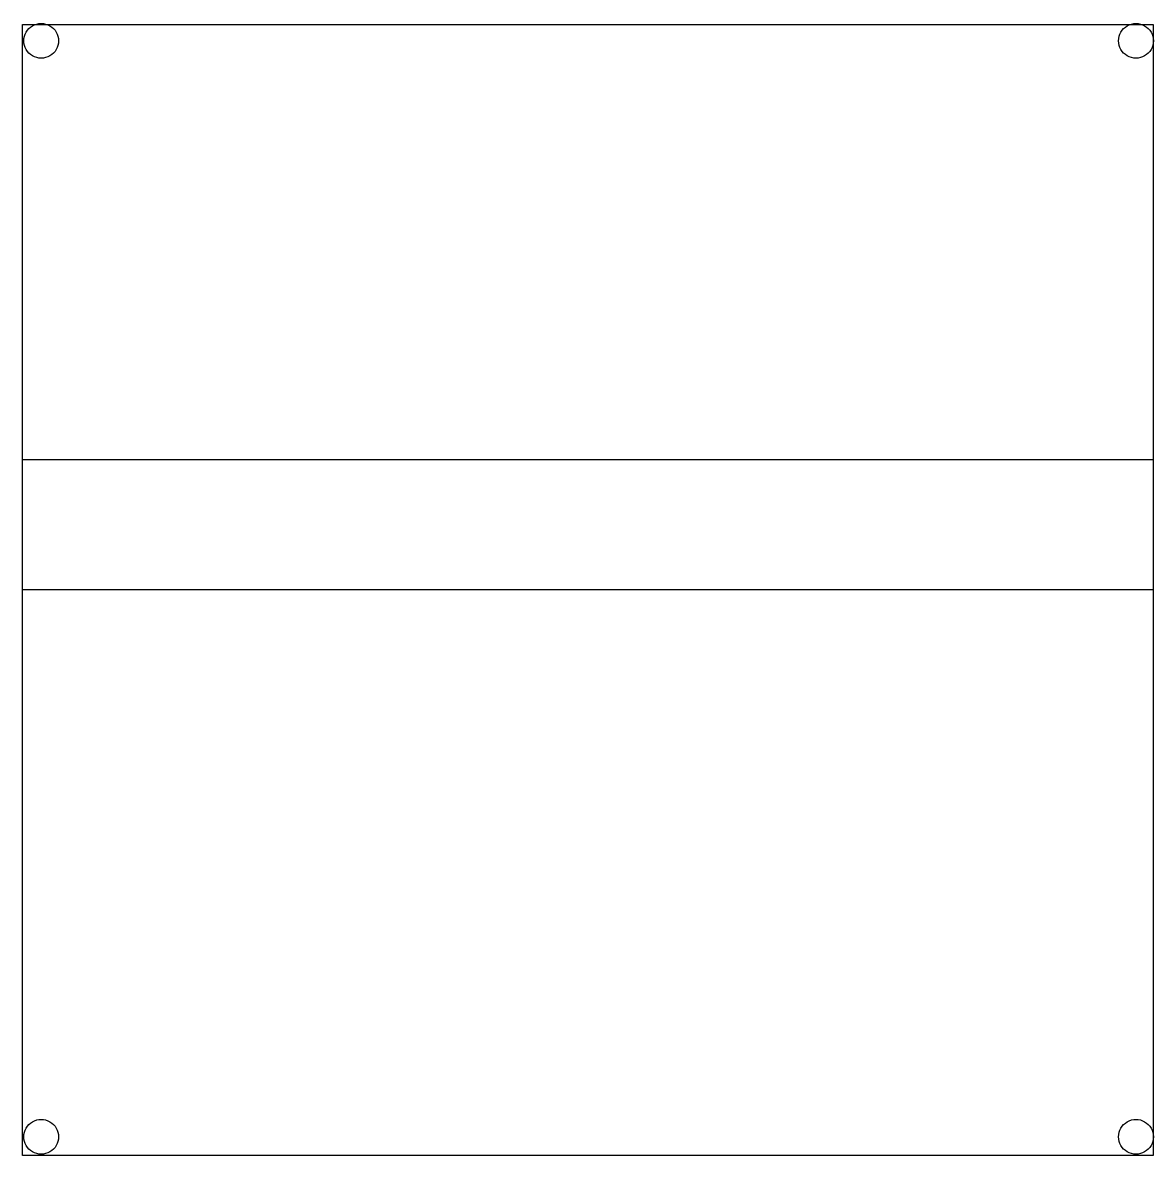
# Model space of a CAD drawing. Extents: x -252 to 150, y 20 to 207.
# Drawn here: x 20 to 150, y 20 to 150.2 of the extents above; entities outside this region: 2.
import ezdxf

# ---------------------------------------------------------------- set-up
doc = ezdxf.new("R2010")
doc.units = 0
doc.layers.add('Layer_1', color=7, linetype='CONTINUOUS')

msp = doc.modelspace()

# ---------------------------------------------------------------- linework, layer by layer
at = {"layer": 'Layer_1', "color": 7}
for points in [[(-251.77902, 206.587036), (-238.927829, 206.587036), (-238.927829, 136.587036), (-251.77902, 136.587036)], [(-250.97618, 185.20834), (-238.124989, 185.20834), (-238.124989, 115.20834), (-250.97618, 115.20834)], [(20, 150), (150, 150), (150, 20), (20, 20)], [(24.132292, 148.13229)], [(150.01955, 148.13043)], [(20, 100), (150, 100), (150, 85), (20, 85)], [(24.132292, 22.13229)], [(150.01955, 22.13229)]]:
    msp.add_lwpolyline(points, close=True, dxfattribs=at)
for points in [[(20.132292, 148.13229), (20.132292, 148.846821), (20.51349, 149.507075), (21.132292, 149.864341)], [(21.132292, 149.864341), (21.751094, 150.221606), (22.51349, 150.221606), (23.132292, 149.864341)], [(23.132292, 149.864341), (23.751094, 149.507075), (24.132292, 148.846821), (24.132292, 148.13229)], [(146.01955, 148.13043), (146.01955, 148.844961), (146.400748, 149.505215), (147.01955, 149.862481)], [(147.01955, 149.862481), (147.638352, 150.219746), (148.400748, 150.219746), (149.01955, 149.862481)], [(149.01955, 149.862481), (149.638352, 149.505215), (150.01955, 148.844961), (150.01955, 148.13043)], [(21.132292, 146.400239), (20.51349, 146.757505), (20.132292, 147.417759), (20.132292, 148.13229)], [(24.132292, 148.13229), (24.132292, 147.417759), (23.751094, 146.757505), (23.132292, 146.400239)], [(147.01955, 146.398379), (146.400748, 146.755645), (146.01955, 147.415899), (146.01955, 148.13043)], [(150.01955, 148.13043), (150.01955, 147.415899), (149.638352, 146.755645), (149.01955, 146.398379)], [(23.132292, 146.400239), (22.51349, 146.042974), (21.751094, 146.042974), (21.132292, 146.400239)], [(149.01955, 146.398379), (148.400748, 146.041114), (147.638352, 146.041114), (147.01955, 146.398379)], [(20.132292, 22.13229), (20.132292, 22.846821), (20.51349, 23.507075), (21.132292, 23.864341)], [(21.132292, 23.864341), (21.751094, 24.221606), (22.51349, 24.221606), (23.132292, 23.864341)], [(23.132292, 23.864341), (23.751094, 23.507075), (24.132292, 22.846821), (24.132292, 22.13229)], [(146.01955, 22.13229), (146.01955, 22.846821), (146.400748, 23.507075), (147.01955, 23.864341)], [(147.01955, 23.864341), (147.638352, 24.221606), (148.400748, 24.221606), (149.01955, 23.864341)], [(149.01955, 23.864341), (149.638352, 23.507075), (150.01955, 22.846821), (150.01955, 22.13229)], [(21.132292, 20.400239), (20.51349, 20.757505), (20.132292, 21.417759), (20.132292, 22.13229)], [(24.132292, 22.13229), (24.132292, 21.417759), (23.751094, 20.757505), (23.132292, 20.400239)], [(147.01955, 20.400239), (146.400748, 20.757505), (146.01955, 21.417759), (146.01955, 22.13229)], [(150.01955, 22.13229), (150.01955, 21.417759), (149.638352, 20.757505), (149.01955, 20.400239)], [(23.132292, 20.400239), (22.51349, 20.042974), (21.751094, 20.042974), (21.132292, 20.400239)], [(149.01955, 20.400239), (148.400748, 20.042974), (147.638352, 20.042974), (147.01955, 20.400239)]]:
    msp.add_open_spline(points, degree=3, dxfattribs=at)

doc.saveas('drawing.dxf')
